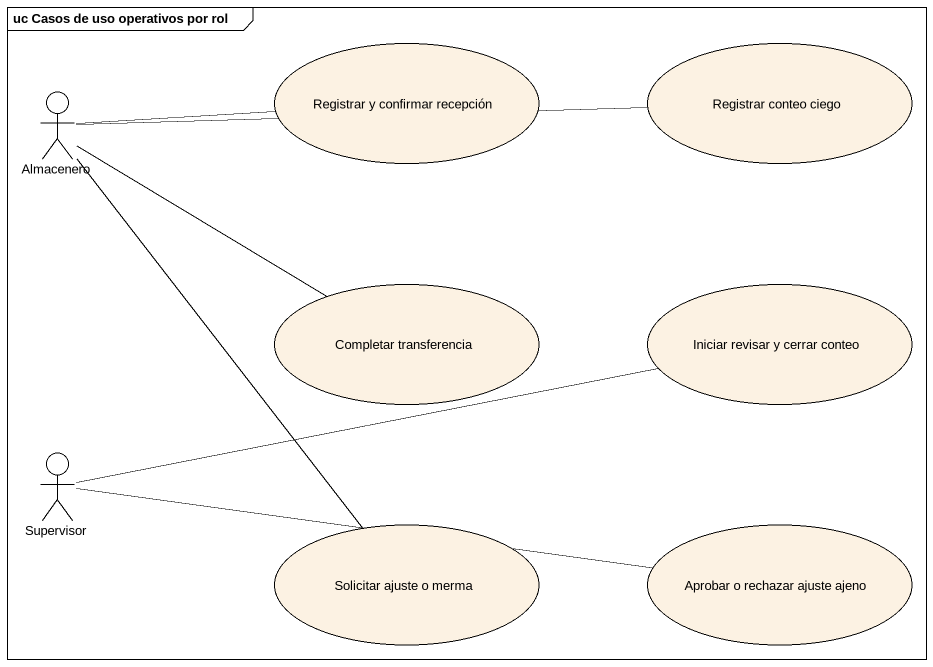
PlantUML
@startuml
mainframe uc Casos de uso operativos por rol
usecase "Registrar y confirmar recepción" as Registrar_y_confirmar
usecase "Registrar conteo ciego" as Registrar_conteo_ciego
actor Almacenero
usecase "Completar transferencia" as Completar_transferencia
usecase "Iniciar revisar y cerrar conteo" as Iniciar_revisar_y_cerrar
actor Supervisor
usecase "Solicitar ajuste o merma" as Solicitar_ajuste_o_merma
usecase "Aprobar o rechazar ajuste ajeno" as Aprobar_o_rechazar_ajuste
Almacenero -right- Registrar_y_confirmar
Almacenero -right- Registrar_conteo_ciego
Almacenero -right- Completar_transferencia
Almacenero -- Solicitar_ajuste_o_merma
Supervisor -right- Iniciar_revisar_y_cerrar
Supervisor -right- Aprobar_o_rechazar_ajuste
@enduml
